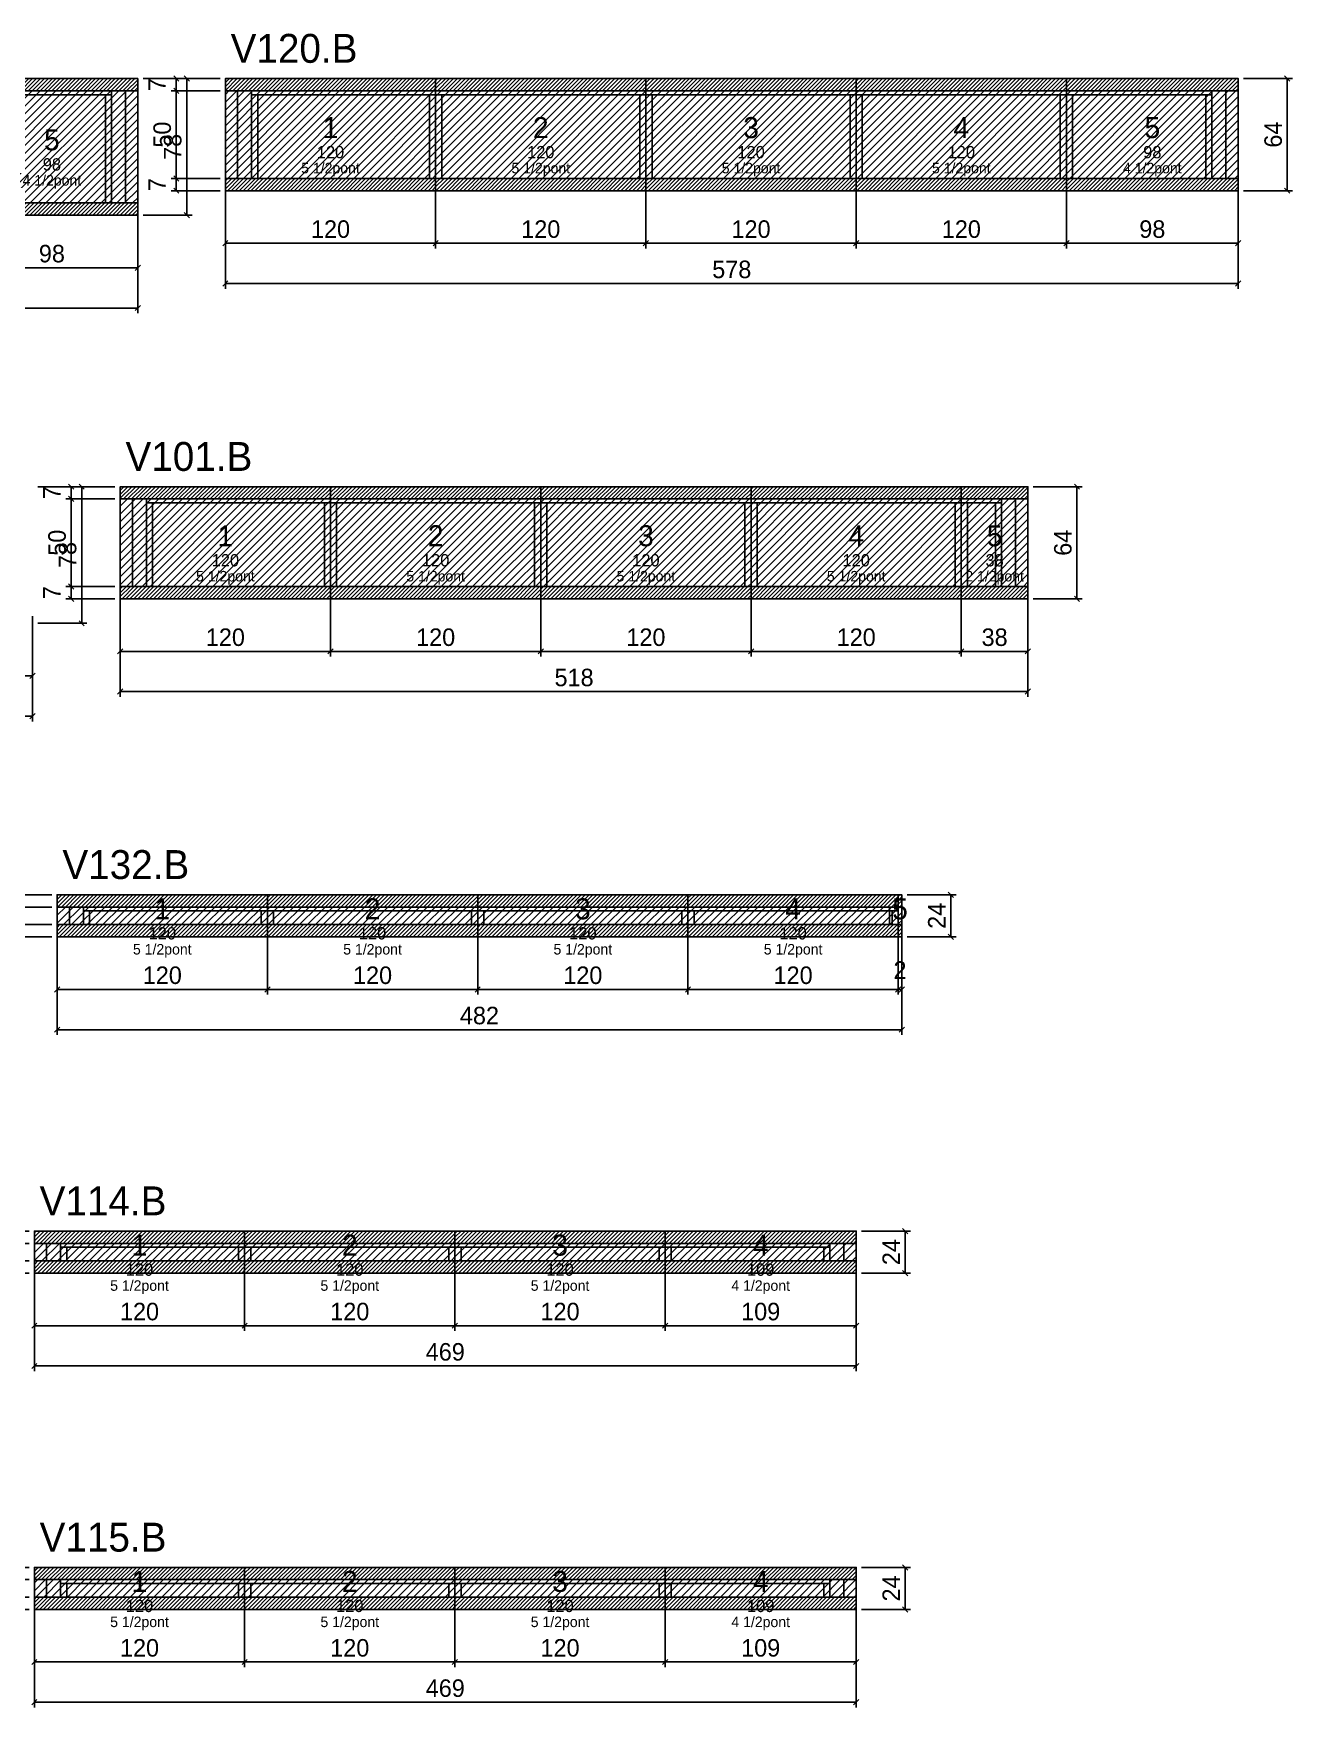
# Model space of a CAD drawing. Extents: x -69 to 3070, y -7480 to 1250.
# Drawn here: x 712 to 1430, y -3050 to -2094 of the extents above; entities that cross this region are included whole.
import ezdxf
from ezdxf.enums import TextEntityAlignment as Align

# ---------------------------------------------------------------- set-up
doc = ezdxf.new("R2010")
doc.units = 0
for name, color, linetype in [('5', 5, 'Continuous'), ('COTA', 241, 'Continuous'), ('NOMENCLATURA', 7, 'Continuous'), ('Painéis', 200, 'Continuous'), ('Reaproveitamento', 251, 'Continuous'), ('SARR_2.2x7', 40, 'Continuous'), ('SARR_3.5x7', 81, 'Continuous'), ('SCO-___-LAJ', 224, 'Continuous'), ('texto', 7, 'Continuous')]:
    doc.layers.add(name, color=color, linetype=linetype)
doc.dimstyles.new('PAINEL', dxfattribs={"dimtxt": 10, "dimasz": 3, "dimexe": 3, "dimexo": 3, "dimgap": 3, "dimtad": 1, "dimblk": 'OBLIQUE', "dimblk1": 'OBLIQUE', "dimcen": 2.5, "dimclrd": 4, "dimclre": 4, "dimclrt": 240, "dimazin": 3, "dimtfac": 1, "dimtmove": 0, "dimatfit": 3})

# ---------------------------------------------------------------- blocks, each defined once
blk = doc.blocks.new('_OBLIQUE')
at = {"color": 0, "linetype": 'BYBLOCK'}
blk.add_line((-0.5, -0.5), (0.5, 0.5), dxfattribs=at)

msp = doc.modelspace()

# ---------------------------------------------------------------- hatches: boundary and pattern name
at = {"layer": 'COTA'}
h = msp.add_hatch(dxfattribs=at)
h.set_pattern_fill('ANSI31', scale=0.5)
h.paths.add_polyline_path([(673, -2127), (771, -2127), (771, -2120), (673, -2120)])
h = msp.add_hatch(dxfattribs=at)
h.set_pattern_fill('ANSI31', scale=0.5)
h.paths.add_polyline_path([(821, -2127), (941, -2127), (941, -2120), (821, -2120)])
h = msp.add_hatch(dxfattribs=at)
h.set_pattern_fill('ANSI31', scale=0.5)
h.paths.add_polyline_path([(941, -2127), (1061, -2127), (1061, -2120), (941, -2120)])
h = msp.add_hatch(dxfattribs=at)
h.set_pattern_fill('ANSI31', scale=0.5)
h.paths.add_polyline_path([(1061, -2127), (1181, -2127), (1181, -2120), (1061, -2120)])
h = msp.add_hatch(dxfattribs=at)
h.set_pattern_fill('ANSI31', scale=0.5)
h.paths.add_polyline_path([(1181, -2127), (1301, -2127), (1301, -2120), (1181, -2120)])
h = msp.add_hatch(dxfattribs=at)
h.set_pattern_fill('ANSI31', scale=0.5)
h.paths.add_polyline_path([(1301, -2127), (1399, -2127), (1399, -2120), (1301, -2120)])
h = msp.add_hatch(dxfattribs=at)
h.set_pattern_fill('ANSI31', scale=0.5)
h.paths.add_polyline_path([(821, -2184), (941, -2184), (941, -2177), (821, -2177)])
h = msp.add_hatch(dxfattribs=at)
h.set_pattern_fill('ANSI31', scale=0.5)
h.paths.add_polyline_path([(941, -2184), (1061, -2184), (1061, -2177), (941, -2177)])
h = msp.add_hatch(dxfattribs=at)
h.set_pattern_fill('ANSI31', scale=0.5)
h.paths.add_polyline_path([(1061, -2184), (1181, -2184), (1181, -2177), (1061, -2177)])
h = msp.add_hatch(dxfattribs=at)
h.set_pattern_fill('ANSI31', scale=0.5)
h.paths.add_polyline_path([(1181, -2184), (1301, -2184), (1301, -2177), (1181, -2177)])
h = msp.add_hatch(dxfattribs=at)
h.set_pattern_fill('ANSI31', scale=0.5)
h.paths.add_polyline_path([(1301, -2184), (1399, -2184), (1399, -2177), (1301, -2177)])
h = msp.add_hatch(dxfattribs=at)
h.set_pattern_fill('ANSI31', scale=0.5)
h.paths.add_polyline_path([(673, -2198), (771, -2198), (771, -2191), (673, -2191)])
h = msp.add_hatch(dxfattribs=at)
h.set_pattern_fill('ANSI31', scale=0.5)
h.paths.add_polyline_path([(761, -2360), (881, -2360), (881, -2353), (761, -2353)])
h = msp.add_hatch(dxfattribs=at)
h.set_pattern_fill('ANSI31', scale=0.5)
h.paths.add_polyline_path([(881, -2360), (1001, -2360), (1001, -2353), (881, -2353)])
h = msp.add_hatch(dxfattribs=at)
h.set_pattern_fill('ANSI31', scale=0.5)
h.paths.add_polyline_path([(1001, -2360), (1121, -2360), (1121, -2353), (1001, -2353)])
h = msp.add_hatch(dxfattribs=at)
h.set_pattern_fill('ANSI31', scale=0.5)
h.paths.add_polyline_path([(1121, -2360), (1241, -2360), (1241, -2353), (1121, -2353)])
h = msp.add_hatch(dxfattribs=at)
h.set_pattern_fill('ANSI31', scale=0.5)
h.paths.add_polyline_path([(1241, -2360), (1279, -2360), (1279, -2353), (1241, -2353)])
h = msp.add_hatch(dxfattribs=at)
h.set_pattern_fill('ANSI31', scale=0.5)
h.paths.add_polyline_path([(761, -2417), (881, -2417), (881, -2410), (761, -2410)])
h = msp.add_hatch(dxfattribs=at)
h.set_pattern_fill('ANSI31', scale=0.5)
h.paths.add_polyline_path([(881, -2417), (1001, -2417), (1001, -2410), (881, -2410)])
h = msp.add_hatch(dxfattribs=at)
h.set_pattern_fill('ANSI31', scale=0.5)
h.paths.add_polyline_path([(1001, -2417), (1121, -2417), (1121, -2410), (1001, -2410)])
h = msp.add_hatch(dxfattribs=at)
h.set_pattern_fill('ANSI31', scale=0.5)
h.paths.add_polyline_path([(1121, -2417), (1241, -2417), (1241, -2410), (1121, -2410)])
h = msp.add_hatch(dxfattribs=at)
h.set_pattern_fill('ANSI31', scale=0.5)
h.paths.add_polyline_path([(1241, -2417), (1279, -2417), (1279, -2410), (1241, -2410)])
h = msp.add_hatch(dxfattribs=at)
h.set_pattern_fill('ANSI31', scale=0.5)
h.paths.add_polyline_path([(725, -2593), (845, -2593), (845, -2586), (725, -2586)])
h = msp.add_hatch(dxfattribs=at)
h.set_pattern_fill('ANSI31', scale=0.5)
h.paths.add_polyline_path([(845, -2593), (965, -2593), (965, -2586), (845, -2586)])
h = msp.add_hatch(dxfattribs=at)
h.set_pattern_fill('ANSI31', scale=0.5)
h.paths.add_polyline_path([(965, -2593), (1085, -2593), (1085, -2586), (965, -2586)])
h = msp.add_hatch(dxfattribs=at)
h.set_pattern_fill('ANSI31', scale=0.5)
h.paths.add_polyline_path([(1085, -2593), (1205, -2593), (1205, -2586), (1085, -2586)])
h = msp.add_hatch(dxfattribs=at)
h.set_pattern_fill('ANSI31', scale=0.5)
h.paths.add_polyline_path([(1205, -2593), (1207, -2593), (1207, -2586), (1205, -2586)])
h = msp.add_hatch(dxfattribs=at)
h.set_pattern_fill('ANSI31', scale=0.5)
h.paths.add_polyline_path([(725, -2610), (845, -2610), (845, -2603), (725, -2603)])
h = msp.add_hatch(dxfattribs=at)
h.set_pattern_fill('ANSI31', scale=0.5)
h.paths.add_polyline_path([(845, -2610), (965, -2610), (965, -2603), (845, -2603)])
h = msp.add_hatch(dxfattribs=at)
h.set_pattern_fill('ANSI31', scale=0.5)
h.paths.add_polyline_path([(965, -2610), (1085, -2610), (1085, -2603), (965, -2603)])
h = msp.add_hatch(dxfattribs=at)
h.set_pattern_fill('ANSI31', scale=0.5)
h.paths.add_polyline_path([(1085, -2610), (1205, -2610), (1205, -2603), (1085, -2603)])
h = msp.add_hatch(dxfattribs=at)
h.set_pattern_fill('ANSI31', scale=0.5)
h.paths.add_polyline_path([(1205, -2610), (1207, -2610), (1207, -2603), (1205, -2603)])
h = msp.add_hatch(dxfattribs=at)
h.set_pattern_fill('ANSI31', scale=0.5)
h.paths.add_polyline_path([(712, -2785), (832, -2785), (832, -2778), (712, -2778)])
h = msp.add_hatch(dxfattribs=at)
h.set_pattern_fill('ANSI31', scale=0.5)
h.paths.add_polyline_path([(832, -2785), (952, -2785), (952, -2778), (832, -2778)])
h = msp.add_hatch(dxfattribs=at)
h.set_pattern_fill('ANSI31', scale=0.5)
h.paths.add_polyline_path([(952, -2785), (1072, -2785), (1072, -2778), (952, -2778)])
h = msp.add_hatch(dxfattribs=at)
h.set_pattern_fill('ANSI31', scale=0.5)
h.paths.add_polyline_path([(1072, -2785), (1181, -2785), (1181, -2778), (1072, -2778)])
h = msp.add_hatch(dxfattribs=at)
h.set_pattern_fill('ANSI31', scale=0.5)
h.paths.add_polyline_path([(712, -2802), (832, -2802), (832, -2795), (712, -2795)])
h = msp.add_hatch(dxfattribs=at)
h.set_pattern_fill('ANSI31', scale=0.5)
h.paths.add_polyline_path([(832, -2802), (952, -2802), (952, -2795), (832, -2795)])
h = msp.add_hatch(dxfattribs=at)
h.set_pattern_fill('ANSI31', scale=0.5)
h.paths.add_polyline_path([(952, -2802), (1072, -2802), (1072, -2795), (952, -2795)])
h = msp.add_hatch(dxfattribs=at)
h.set_pattern_fill('ANSI31', scale=0.5)
h.paths.add_polyline_path([(1072, -2802), (1181, -2802), (1181, -2795), (1072, -2795)])
h = msp.add_hatch(dxfattribs=at)
h.set_pattern_fill('ANSI31', scale=0.5)
h.paths.add_polyline_path([(712, -2977), (832, -2977), (832, -2970), (712, -2970)])
h = msp.add_hatch(dxfattribs=at)
h.set_pattern_fill('ANSI31', scale=0.5)
h.paths.add_polyline_path([(832, -2977), (952, -2977), (952, -2970), (832, -2970)])
h = msp.add_hatch(dxfattribs=at)
h.set_pattern_fill('ANSI31', scale=0.5)
h.paths.add_polyline_path([(952, -2977), (1072, -2977), (1072, -2970), (952, -2970)])
h = msp.add_hatch(dxfattribs=at)
h.set_pattern_fill('ANSI31', scale=0.5)
h.paths.add_polyline_path([(1072, -2977), (1181, -2977), (1181, -2970), (1072, -2970)])
h = msp.add_hatch(dxfattribs=at)
h.set_pattern_fill('ANSI31', scale=0.5)
h.paths.add_polyline_path([(712, -2994), (832, -2994), (832, -2987), (712, -2987)])
h = msp.add_hatch(dxfattribs=at)
h.set_pattern_fill('ANSI31', scale=0.5)
h.paths.add_polyline_path([(832, -2994), (952, -2994), (952, -2987), (832, -2987)])
h = msp.add_hatch(dxfattribs=at)
h.set_pattern_fill('ANSI31', scale=0.5)
h.paths.add_polyline_path([(952, -2994), (1072, -2994), (1072, -2987), (952, -2987)])
h = msp.add_hatch(dxfattribs=at)
h.set_pattern_fill('ANSI31', scale=0.5)
h.paths.add_polyline_path([(1072, -2994), (1181, -2994), (1181, -2987), (1072, -2987)])
at = {"layer": 'Reaproveitamento'}
h = msp.add_hatch(dxfattribs=at)
h.set_pattern_fill('ANSI31')
h.paths.add_polyline_path([(673, -2191), (771, -2191), (771, -2127), (673, -2127)])
h = msp.add_hatch(dxfattribs=at)
h.set_pattern_fill('ANSI31')
h.paths.add_polyline_path([(821, -2177), (941, -2177), (941, -2127), (821, -2127)])
h = msp.add_hatch(dxfattribs=at)
h.set_pattern_fill('ANSI31')
h.paths.add_polyline_path([(941, -2177), (1061, -2177), (1061, -2127), (941, -2127)])
h = msp.add_hatch(dxfattribs=at)
h.set_pattern_fill('ANSI31')
h.paths.add_polyline_path([(1061, -2177), (1181, -2177), (1181, -2127), (1061, -2127)])
h = msp.add_hatch(dxfattribs=at)
h.set_pattern_fill('ANSI31')
h.paths.add_polyline_path([(1181, -2177), (1301, -2177), (1301, -2127), (1181, -2127)])
h = msp.add_hatch(dxfattribs=at)
h.set_pattern_fill('ANSI31')
h.paths.add_polyline_path([(1301, -2177), (1399, -2177), (1399, -2127), (1301, -2127)])
h = msp.add_hatch(dxfattribs=at)
h.set_pattern_fill('ANSI31')
h.paths.add_polyline_path([(761, -2410), (881, -2410), (881, -2360), (761, -2360)])
h = msp.add_hatch(dxfattribs=at)
h.set_pattern_fill('ANSI31')
h.paths.add_polyline_path([(881, -2410), (1001, -2410), (1001, -2360), (881, -2360)])
h = msp.add_hatch(dxfattribs=at)
h.set_pattern_fill('ANSI31')
h.paths.add_polyline_path([(1001, -2410), (1121, -2410), (1121, -2360), (1001, -2360)])
h = msp.add_hatch(dxfattribs=at)
h.set_pattern_fill('ANSI31')
h.paths.add_polyline_path([(1121, -2410), (1241, -2410), (1241, -2360), (1121, -2360)])
h = msp.add_hatch(dxfattribs=at)
h.set_pattern_fill('ANSI31')
h.paths.add_polyline_path([(1241, -2410), (1279, -2410), (1279, -2360), (1241, -2360)])
h = msp.add_hatch(dxfattribs=at)
h.set_pattern_fill('ANSI31')
h.paths.add_polyline_path([(725, -2603), (845, -2603), (845, -2593), (725, -2593)])
h = msp.add_hatch(dxfattribs=at)
h.set_pattern_fill('ANSI31')
h.paths.add_polyline_path([(845, -2603), (965, -2603), (965, -2593), (845, -2593)])
h = msp.add_hatch(dxfattribs=at)
h.set_pattern_fill('ANSI31')
h.paths.add_polyline_path([(965, -2603), (1085, -2603), (1085, -2593), (965, -2593)])
h = msp.add_hatch(dxfattribs=at)
h.set_pattern_fill('ANSI31')
h.paths.add_polyline_path([(1085, -2603), (1205, -2603), (1205, -2593), (1085, -2593)])
h = msp.add_hatch(dxfattribs=at)
h.set_pattern_fill('ANSI31')
h.paths.add_polyline_path([(1205, -2603), (1207, -2603), (1207, -2593), (1205, -2593)])
h = msp.add_hatch(dxfattribs=at)
h.set_pattern_fill('ANSI31')
h.paths.add_polyline_path([(712, -2795), (832, -2795), (832, -2785), (712, -2785)])
h = msp.add_hatch(dxfattribs=at)
h.set_pattern_fill('ANSI31')
h.paths.add_polyline_path([(832, -2795), (952, -2795), (952, -2785), (832, -2785)])
h = msp.add_hatch(dxfattribs=at)
h.set_pattern_fill('ANSI31')
h.paths.add_polyline_path([(952, -2795), (1072, -2795), (1072, -2785), (952, -2785)])
h = msp.add_hatch(dxfattribs=at)
h.set_pattern_fill('ANSI31')
h.paths.add_polyline_path([(1072, -2795), (1181, -2795), (1181, -2785), (1072, -2785)])
h = msp.add_hatch(dxfattribs=at)
h.set_pattern_fill('ANSI31')
h.paths.add_polyline_path([(712, -2987), (832, -2987), (832, -2977), (712, -2977)])
h = msp.add_hatch(dxfattribs=at)
h.set_pattern_fill('ANSI31')
h.paths.add_polyline_path([(832, -2987), (952, -2987), (952, -2977), (832, -2977)])
h = msp.add_hatch(dxfattribs=at)
h.set_pattern_fill('ANSI31')
h.paths.add_polyline_path([(952, -2987), (1072, -2987), (1072, -2977), (952, -2977)])
h = msp.add_hatch(dxfattribs=at)
h.set_pattern_fill('ANSI31')
h.paths.add_polyline_path([(1072, -2987), (1181, -2987), (1181, -2977), (1072, -2977)])

# ---------------------------------------------------------------- linework, layer by layer
at = {"layer": 'Painéis'}
for p, q in [((673, -2127), (771, -2127)), ((771, -2191), (771, -2127)), ((821, -2127), (941, -2127)), ((821, -2177), (821, -2127)), ((941, -2177), (941, -2127)), ((941, -2177), (941, -2127)), ((941, -2127), (1061, -2127)), ((941, -2177), (941, -2127)), ((1061, -2177), (1061, -2127)), ((1061, -2177), (1061, -2127)), ((1061, -2127), (1181, -2127)), ((1061, -2177), (1061, -2127)), ((1181, -2177), (1181, -2127)), ((1181, -2177), (1181, -2127)), ((1181, -2127), (1301, -2127)), ((1181, -2177), (1181, -2127)), ((1301, -2177), (1301, -2127)), ((1301, -2177), (1301, -2127)), ((1301, -2127), (1399, -2127)), ((1301, -2177), (1301, -2127)), ((1399, -2177), (1399, -2127)), ((821, -2177), (941, -2177)), ((941, -2177), (1061, -2177)), ((1061, -2177), (1181, -2177)), ((1181, -2177), (1301, -2177)), ((1301, -2177), (1399, -2177)), ((673, -2191), (771, -2191)), ((761, -2360), (881, -2360)), ((761, -2410), (761, -2360)), ((881, -2410), (881, -2360)), ((881, -2410), (881, -2360)), ((881, -2360), (1001, -2360)), ((881, -2410), (881, -2360)), ((1001, -2410), (1001, -2360)), ((1001, -2410), (1001, -2360)), ((1001, -2360), (1121, -2360)), ((1001, -2410), (1001, -2360)), ((1121, -2410), (1121, -2360)), ((1121, -2410), (1121, -2360)), ((1121, -2360), (1241, -2360)), ((1121, -2410), (1121, -2360)), ((1241, -2410), (1241, -2360)), ((1241, -2410), (1241, -2360)), ((1241, -2360), (1279, -2360)), ((1241, -2410), (1241, -2360)), ((1279, -2410), (1279, -2360)), ((761, -2410), (881, -2410)), ((881, -2410), (1001, -2410)), ((1001, -2410), (1121, -2410)), ((1121, -2410), (1241, -2410)), ((1241, -2410), (1279, -2410)), ((725, -2593), (845, -2593)), ((725, -2603), (725, -2593)), ((845, -2603), (845, -2593)), ((845, -2603), (845, -2593)), ((845, -2593), (965, -2593)), ((845, -2603), (845, -2593)), ((965, -2603), (965, -2593)), ((965, -2603), (965, -2593)), ((965, -2593), (1085, -2593)), ((965, -2603), (965, -2593)), ((1085, -2603), (1085, -2593)), ((1085, -2603), (1085, -2593)), ((1085, -2593), (1205, -2593)), ((1085, -2603), (1085, -2593)), ((1205, -2603), (1205, -2593)), ((1205, -2603), (1205, -2593)), ((1205, -2593), (1207, -2593)), ((1205, -2603), (1205, -2593)), ((1207, -2603), (1207, -2593)), ((725, -2603), (845, -2603)), ((845, -2603), (965, -2603)), ((965, -2603), (1085, -2603)), ((1085, -2603), (1205, -2603)), ((1205, -2603), (1207, -2603)), ((712, -2785), (832, -2785)), ((712, -2795), (712, -2785)), ((832, -2795), (832, -2785)), ((832, -2795), (832, -2785)), ((832, -2785), (952, -2785)), ((832, -2795), (832, -2785)), ((952, -2795), (952, -2785)), ((952, -2795), (952, -2785)), ((952, -2785), (1072, -2785)), ((952, -2795), (952, -2785)), ((1072, -2795), (1072, -2785)), ((1072, -2795), (1072, -2785)), ((1072, -2785), (1181, -2785)), ((1072, -2795), (1072, -2785)), ((1181, -2795), (1181, -2785)), ((712, -2795), (832, -2795)), ((832, -2795), (952, -2795)), ((952, -2795), (1072, -2795)), ((1072, -2795), (1181, -2795)), ((712, -2977), (832, -2977)), ((712, -2987), (712, -2977)), ((832, -2987), (832, -2977)), ((832, -2987), (832, -2977)), ((832, -2977), (952, -2977)), ((832, -2987), (832, -2977)), ((952, -2987), (952, -2977)), ((952, -2987), (952, -2977)), ((952, -2977), (1072, -2977)), ((952, -2987), (952, -2977)), ((1072, -2987), (1072, -2977)), ((1072, -2987), (1072, -2977)), ((1072, -2977), (1181, -2977)), ((1072, -2987), (1072, -2977)), ((1181, -2987), (1181, -2977)), ((712, -2987), (832, -2987)), ((832, -2987), (952, -2987)), ((952, -2987), (1072, -2987)), ((1072, -2987), (1181, -2987))]:
    msp.add_line(p, q, dxfattribs=at)
at = {"layer": 'SARR_2.2x7'}
for p, q in [((673, -2129.2), (756, -2129.2)), ((764, -2191), (764, -2127)), ((828, -2177), (828, -2127)), ((836, -2129.2), (941, -2129.2)), ((941, -2129.2), (1061, -2129.2)), ((1061, -2129.2), (1181, -2129.2)), ((1181, -2129.2), (1301, -2129.2)), ((1301, -2129.2), (1384, -2129.2)), ((1392, -2177), (1392, -2127)), ((768, -2410), (768, -2360)), ((1272, -2410), (1272, -2360)), ((776, -2362.2), (881, -2362.2)), ((881, -2362.2), (1001, -2362.2)), ((1001, -2362.2), (1121, -2362.2)), ((1121, -2362.2), (1241, -2362.2)), ((1241, -2362.2), (1264, -2362.2)), ((732, -2603), (732, -2593)), ((740, -2595.2), (845, -2595.2)), ((845, -2595.2), (965, -2595.2)), ((965, -2595.2), (1085, -2595.2)), ((1085, -2595.2), (1205, -2595.2)), ((1200, -2603), (1200, -2593)), ((719, -2795), (719, -2785)), ((727, -2787.2), (832, -2787.2)), ((832, -2787.2), (952, -2787.2)), ((952, -2787.2), (1072, -2787.2)), ((1072, -2787.2), (1166, -2787.2)), ((1174, -2795), (1174, -2785)), ((719, -2987), (719, -2977)), ((727, -2979.2), (832, -2979.2)), ((832, -2979.2), (952, -2979.2)), ((952, -2979.2), (1072, -2979.2)), ((1072, -2979.2), (1166, -2979.2)), ((1174, -2987), (1174, -2977))]:
    msp.add_line(p, q, dxfattribs=at)
at = {"layer": 'SARR_3.5x7'}
for p, q in [((752.5, -2191), (752.5, -2129.2)), ((756, -2191), (756, -2127)), ((836, -2177), (836, -2127)), ((839.5, -2177), (839.5, -2129.2)), ((937.5, -2177), (937.5, -2129.2)), ((941, -2177), (941, -2127)), ((941, -2177), (941, -2127)), ((944.5, -2177), (944.5, -2129.2)), ((1057.5, -2177), (1057.5, -2129.2)), ((1061, -2177), (1061, -2127)), ((1061, -2177), (1061, -2127)), ((1064.5, -2177), (1064.5, -2129.2)), ((1177.5, -2177), (1177.5, -2129.2)), ((1181, -2177), (1181, -2127)), ((1181, -2177), (1181, -2127)), ((1184.5, -2177), (1184.5, -2129.2)), ((1297.5, -2177), (1297.5, -2129.2)), ((1301, -2177), (1301, -2127)), ((1301, -2177), (1301, -2127)), ((1304.5, -2177), (1304.5, -2129.2)), ((1380.5, -2177), (1380.5, -2129.2)), ((1384, -2177), (1384, -2127)), ((836, -2177), (839.5, -2177)), ((937.5, -2177), (941, -2177)), ((941, -2177), (944.5, -2177)), ((1057.5, -2177), (1061, -2177)), ((1061, -2177), (1064.5, -2177)), ((1177.5, -2177), (1181, -2177)), ((1181, -2177), (1184.5, -2177)), ((1297.5, -2177), (1301, -2177)), ((1301, -2177), (1304.5, -2177)), ((1380.5, -2177), (1384, -2177)), ((752.5, -2191), (756, -2191)), ((776, -2410), (776, -2360)), ((881, -2410), (881, -2360)), ((881, -2410), (881, -2360)), ((1001, -2410), (1001, -2360)), ((1001, -2410), (1001, -2360)), ((1121, -2410), (1121, -2360)), ((1121, -2410), (1121, -2360)), ((1241, -2410), (1241, -2360)), ((1241, -2410), (1241, -2360)), ((1264, -2410), (1264, -2360)), ((779.5, -2410), (779.5, -2362.2)), ((877.5, -2410), (877.5, -2362.2)), ((884.5, -2410), (884.5, -2362.2)), ((997.5, -2410), (997.5, -2362.2)), ((1004.5, -2410), (1004.5, -2362.2)), ((1117.5, -2410), (1117.5, -2362.2)), ((1124.5, -2410), (1124.5, -2362.2)), ((1237.5, -2410), (1237.5, -2362.2)), ((1244.5, -2410), (1244.5, -2362.2)), ((1260.5, -2410), (1260.5, -2362.2)), ((776, -2410), (779.5, -2410)), ((877.5, -2410), (881, -2410)), ((881, -2410), (884.5, -2410)), ((997.5, -2410), (1001, -2410)), ((1001, -2410), (1004.5, -2410)), ((1117.5, -2410), (1121, -2410)), ((1121, -2410), (1124.5, -2410)), ((1237.5, -2410), (1241, -2410)), ((1241, -2410), (1244.5, -2410)), ((1260.5, -2410), (1264, -2410)), ((740, -2603), (740, -2593)), ((743.5, -2603), (743.5, -2595.2)), ((841.5, -2603), (841.5, -2595.2)), ((845, -2603), (845, -2593)), ((845, -2603), (845, -2593)), ((848.5, -2603), (848.5, -2595.2)), ((961.5, -2603), (961.5, -2595.2)), ((965, -2603), (965, -2593)), ((965, -2603), (965, -2593)), ((968.5, -2603), (968.5, -2595.2)), ((1081.5, -2603), (1081.5, -2595.2)), ((1085, -2603), (1085, -2593)), ((1085, -2603), (1085, -2593)), ((1088.5, -2603), (1088.5, -2595.2)), ((1201.5, -2603), (1201.5, -2595.2)), ((1205, -2603), (1205, -2593)), ((740, -2603), (743.5, -2603)), ((841.5, -2603), (845, -2603)), ((845, -2603), (848.5, -2603)), ((961.5, -2603), (965, -2603)), ((965, -2603), (968.5, -2603)), ((1081.5, -2603), (1085, -2603)), ((1085, -2603), (1088.5, -2603)), ((1201.5, -2603), (1205, -2603)), ((727, -2795), (727, -2785)), ((730.5, -2795), (730.5, -2787.2)), ((828.5, -2795), (828.5, -2787.2)), ((832, -2795), (832, -2785)), ((832, -2795), (832, -2785)), ((835.5, -2795), (835.5, -2787.2)), ((948.5, -2795), (948.5, -2787.2)), ((952, -2795), (952, -2785)), ((952, -2795), (952, -2785)), ((955.5, -2795), (955.5, -2787.2)), ((1068.5, -2795), (1068.5, -2787.2)), ((1072, -2795), (1072, -2785)), ((1072, -2795), (1072, -2785)), ((1075.5, -2795), (1075.5, -2787.2)), ((1162.5, -2795), (1162.5, -2787.2)), ((1166, -2795), (1166, -2785)), ((727, -2795), (730.5, -2795)), ((828.5, -2795), (832, -2795)), ((832, -2795), (835.5, -2795)), ((948.5, -2795), (952, -2795)), ((952, -2795), (955.5, -2795)), ((1068.5, -2795), (1072, -2795)), ((1072, -2795), (1075.5, -2795)), ((1162.5, -2795), (1166, -2795)), ((727, -2987), (727, -2977)), ((730.5, -2987), (730.5, -2979.2)), ((828.5, -2987), (828.5, -2979.2)), ((832, -2987), (832, -2977)), ((832, -2987), (832, -2977)), ((835.5, -2987), (835.5, -2979.2)), ((948.5, -2987), (948.5, -2979.2)), ((952, -2987), (952, -2977)), ((952, -2987), (952, -2977)), ((955.5, -2987), (955.5, -2979.2)), ((1068.5, -2987), (1068.5, -2979.2)), ((1072, -2987), (1072, -2977)), ((1072, -2987), (1072, -2977)), ((1075.5, -2987), (1075.5, -2979.2)), ((1162.5, -2987), (1162.5, -2979.2)), ((1166, -2987), (1166, -2977)), ((727, -2987), (730.5, -2987)), ((828.5, -2987), (832, -2987)), ((832, -2987), (835.5, -2987)), ((948.5, -2987), (952, -2987)), ((952, -2987), (955.5, -2987)), ((1068.5, -2987), (1072, -2987)), ((1072, -2987), (1075.5, -2987)), ((1162.5, -2987), (1166, -2987))]:
    msp.add_line(p, q, dxfattribs=at)
at = {"layer": 'SCO-___-LAJ'}
for points in [[(673, -2127), (771, -2127), (771, -2120), (673, -2120)], [(821, -2127), (941, -2127), (941, -2120), (821, -2120)], [(941, -2127), (1061, -2127), (1061, -2120), (941, -2120)], [(1061, -2127), (1181, -2127), (1181, -2120), (1061, -2120)], [(1181, -2127), (1301, -2127), (1301, -2120), (1181, -2120)], [(1301, -2127), (1399, -2127), (1399, -2120), (1301, -2120)], [(821, -2184), (941, -2184), (941, -2177), (821, -2177)], [(941, -2184), (1061, -2184), (1061, -2177), (941, -2177)], [(1061, -2184), (1181, -2184), (1181, -2177), (1061, -2177)], [(1181, -2184), (1301, -2184), (1301, -2177), (1181, -2177)], [(1301, -2184), (1399, -2184), (1399, -2177), (1301, -2177)], [(673, -2198), (771, -2198), (771, -2191), (673, -2191)], [(761, -2360), (881, -2360), (881, -2353), (761, -2353)], [(881, -2360), (1001, -2360), (1001, -2353), (881, -2353)], [(1001, -2360), (1121, -2360), (1121, -2353), (1001, -2353)], [(1121, -2360), (1241, -2360), (1241, -2353), (1121, -2353)], [(1241, -2360), (1279, -2360), (1279, -2353), (1241, -2353)], [(761, -2417), (881, -2417), (881, -2410), (761, -2410)], [(881, -2417), (1001, -2417), (1001, -2410), (881, -2410)], [(1001, -2417), (1121, -2417), (1121, -2410), (1001, -2410)], [(1121, -2417), (1241, -2417), (1241, -2410), (1121, -2410)], [(1241, -2417), (1279, -2417), (1279, -2410), (1241, -2410)], [(725, -2593), (845, -2593), (845, -2586), (725, -2586)], [(845, -2593), (965, -2593), (965, -2586), (845, -2586)], [(965, -2593), (1085, -2593), (1085, -2586), (965, -2586)], [(1085, -2593), (1205, -2593), (1205, -2586), (1085, -2586)], [(1205, -2593), (1207, -2593), (1207, -2586), (1205, -2586)], [(725, -2610), (845, -2610), (845, -2603), (725, -2603)], [(845, -2610), (965, -2610), (965, -2603), (845, -2603)], [(965, -2610), (1085, -2610), (1085, -2603), (965, -2603)], [(1085, -2610), (1205, -2610), (1205, -2603), (1085, -2603)], [(1205, -2610), (1207, -2610), (1207, -2603), (1205, -2603)], [(712, -2785), (832, -2785), (832, -2778), (712, -2778)], [(832, -2785), (952, -2785), (952, -2778), (832, -2778)], [(952, -2785), (1072, -2785), (1072, -2778), (952, -2778)], [(1072, -2785), (1181, -2785), (1181, -2778), (1072, -2778)], [(712, -2802), (832, -2802), (832, -2795), (712, -2795)], [(832, -2802), (952, -2802), (952, -2795), (832, -2795)], [(952, -2802), (1072, -2802), (1072, -2795), (952, -2795)], [(1072, -2802), (1181, -2802), (1181, -2795), (1072, -2795)], [(712, -2977), (832, -2977), (832, -2970), (712, -2970)], [(832, -2977), (952, -2977), (952, -2970), (832, -2970)], [(952, -2977), (1072, -2977), (1072, -2970), (952, -2970)], [(1072, -2977), (1181, -2977), (1181, -2970), (1072, -2970)], [(712, -2994), (832, -2994), (832, -2987), (712, -2987)], [(832, -2994), (952, -2994), (952, -2987), (832, -2987)], [(952, -2994), (1072, -2994), (1072, -2987), (952, -2987)], [(1072, -2994), (1181, -2994), (1181, -2987), (1072, -2987)]]:
    msp.add_lwpolyline(points, close=True, dxfattribs=at)

# ---------------------------------------------------------------- texts
at = {"layer": '5'}
for s, height, p in [('5', 12, (722, -2155)), ('1', 12, (881, -2148)), ('2', 12, (1001, -2148)), ('3', 12, (1121, -2148)), ('4', 12, (1241, -2148)), ('5', 12, (1350, -2148)), ('120', 7, (881, -2162)), ('120', 7, (1001, -2162)), ('120', 7, (1121, -2162)), ('120', 7, (1241, -2162)), ('98', 7, (1350, -2162)), ('98', 7, (722, -2169)), ('1', 12, (821, -2381)), ('2', 12, (941, -2381)), ('3', 12, (1061, -2381)), ('4', 12, (1181, -2381)), ('5', 12, (1260, -2381)), ('120', 7, (821, -2395)), ('120', 7, (941, -2395)), ('120', 7, (1061, -2395)), ('120', 7, (1181, -2395)), ('38', 7, (1260, -2395)), ('1', 12, (785, -2594)), ('2', 12, (905, -2594)), ('3', 12, (1025, -2594)), ('4', 12, (1145, -2594)), ('5', 12, (1206, -2594)), ('120', 7, (785, -2608)), ('120', 7, (905, -2608)), ('120', 7, (1025, -2608)), ('120', 7, (1145, -2608)), ('1', 12, (772, -2786)), ('2', 12, (892, -2786)), ('3', 12, (1012, -2786)), ('4', 12, (1126.5, -2786)), ('120', 7, (772, -2800)), ('120', 7, (892, -2800)), ('120', 7, (1012, -2800)), ('109', 7, (1126.5, -2800)), ('1', 12, (772, -2978)), ('2', 12, (892, -2978)), ('3', 12, (1012, -2978)), ('4', 12, (1126.5, -2978)), ('120', 7, (772, -2992)), ('120', 7, (892, -2992)), ('120', 7, (1012, -2992)), ('109', 7, (1126.5, -2992))]:
    msp.add_text(s, height=height, dxfattribs=at).set_placement(p, align=Align.MIDDLE_CENTER)
at = {"layer": 'NOMENCLATURA'}
for s, p in [('V120.B', (824, -2111)), ('V101.B', (764, -2344)), ('V132.B', (728, -2577)), ('V114.B', (715, -2769)), ('V115.B', (715, -2961))]:
    msp.add_text(s, height=16.5, dxfattribs=at).set_placement(p)
at = {"layer": 'texto', "char_height": 6, "attachment_point": 5}
for s, insert in [('5 1/2pont', (881, -2172)), ('5 1/2pont', (1001, -2172)), ('5 1/2pont', (1121, -2172)), ('5 1/2pont', (1241, -2172)), ('4 1/2pont', (1350, -2172)), ('4 1/2pont', (722, -2179)), ('5 1/2pont', (821, -2405)), ('5 1/2pont', (941, -2405)), ('5 1/2pont', (1061, -2405)), ('5 1/2pont', (1181, -2405)), ('2 1/2pont', (1260, -2405)), ('5 1/2pont', (785, -2618)), ('5 1/2pont', (905, -2618)), ('5 1/2pont', (1025, -2618)), ('5 1/2pont', (1145, -2618)), ('5 1/2pont', (772, -2810)), ('5 1/2pont', (892, -2810)), ('5 1/2pont', (1012, -2810)), ('4 1/2pont', (1126.5, -2810)), ('5 1/2pont', (772, -3002)), ('5 1/2pont', (892, -3002)), ('5 1/2pont', (1012, -3002)), ('4 1/2pont', (1126.5, -3002))]:
    msp.add_mtext(s, dxfattribs=dict(at, insert=insert))

# ---------------------------------------------------------------- dimensions: what is measured, and where the dimension line sits
at = {"layer": 'COTA'}
for base, p1, p2 in [((799, -2198), (771, -2198), (771, -2120)), ((793, -2127), (821, -2127), (821, -2120)), ((1427, -2184), (1399, -2184), (1399, -2120)), ((793, -2177), (821, -2177), (821, -2127)), ((793, -2184), (821, -2184), (821, -2177)), ((739, -2431), (711, -2431), (711, -2353)), ((733, -2360), (761, -2360), (761, -2353)), ((733, -2410), (761, -2410), (761, -2360)), ((1307, -2417), (1279, -2417), (1279, -2353)), ((733, -2417), (761, -2417), (761, -2410)), ((697, -2593), (725, -2593), (725, -2586)), ((1235, -2610), (1207, -2610), (1207, -2586)), ((697, -2603), (725, -2603), (725, -2593)), ((697, -2610), (725, -2610), (725, -2603)), ((684, -2785), (712, -2785), (712, -2778)), ((1209, -2802), (1181, -2802), (1181, -2778)), ((684, -2795), (712, -2795), (712, -2785)), ((684, -2802), (712, -2802), (712, -2795)), ((684, -2977), (712, -2977), (712, -2970)), ((1209, -2994), (1181, -2994), (1181, -2970)), ((684, -2987), (712, -2987), (712, -2977)), ((684, -2994), (712, -2994), (712, -2987))]:
    msp.add_linear_dim(base=base, p1=p1, p2=p2, angle=90, dimstyle='PAINEL', dxfattribs=at).render()
for base, p1, p2 in [((821, -2214), (821, -2177), (941, -2177)), ((821, -2237), (821, -2177), (1399, -2177)), ((941, -2214), (941, -2177), (1061, -2177)), ((1061, -2214), (1061, -2177), (1181, -2177)), ((1181, -2214), (1181, -2177), (1301, -2177)), ((1301, -2214), (1301, -2177), (1399, -2177)), ((193, -2251), (193, -2191), (771, -2191)), ((673, -2228), (673, -2191), (771, -2191)), ((761, -2447), (761, -2410), (881, -2410)), ((761, -2470), (761, -2410), (1279, -2410)), ((881, -2447), (881, -2410), (1001, -2410)), ((1001, -2447), (1001, -2410), (1121, -2410)), ((1121, -2447), (1121, -2410), (1241, -2410)), ((1241, -2447), (1241, -2410), (1279, -2410)), ((193, -2484), (193, -2424), (711, -2424)), ((673, -2461), (673, -2424), (711, -2424)), ((725, -2640), (725, -2603), (845, -2603)), ((725, -2663), (725, -2603), (1207, -2603)), ((845, -2640), (845, -2603), (965, -2603)), ((965, -2640), (965, -2603), (1085, -2603)), ((1085, -2640), (1085, -2603), (1205, -2603)), ((1205, -2640), (1205, -2603), (1207, -2603)), ((712, -2832), (712, -2795), (832, -2795)), ((712, -2855), (712, -2795), (1181, -2795)), ((832, -2832), (832, -2795), (952, -2795)), ((952, -2832), (952, -2795), (1072, -2795)), ((1072, -2832), (1072, -2795), (1181, -2795)), ((712, -3024), (712, -2987), (832, -2987)), ((712, -3047), (712, -2987), (1181, -2987)), ((832, -3024), (832, -2987), (952, -2987)), ((952, -3024), (952, -2987), (1072, -2987)), ((1072, -3024), (1072, -2987), (1181, -2987))]:
    msp.add_linear_dim(base=base, p1=p1, p2=p2, dimstyle='PAINEL', dxfattribs=at).render()

doc.saveas('drawing.dxf')
